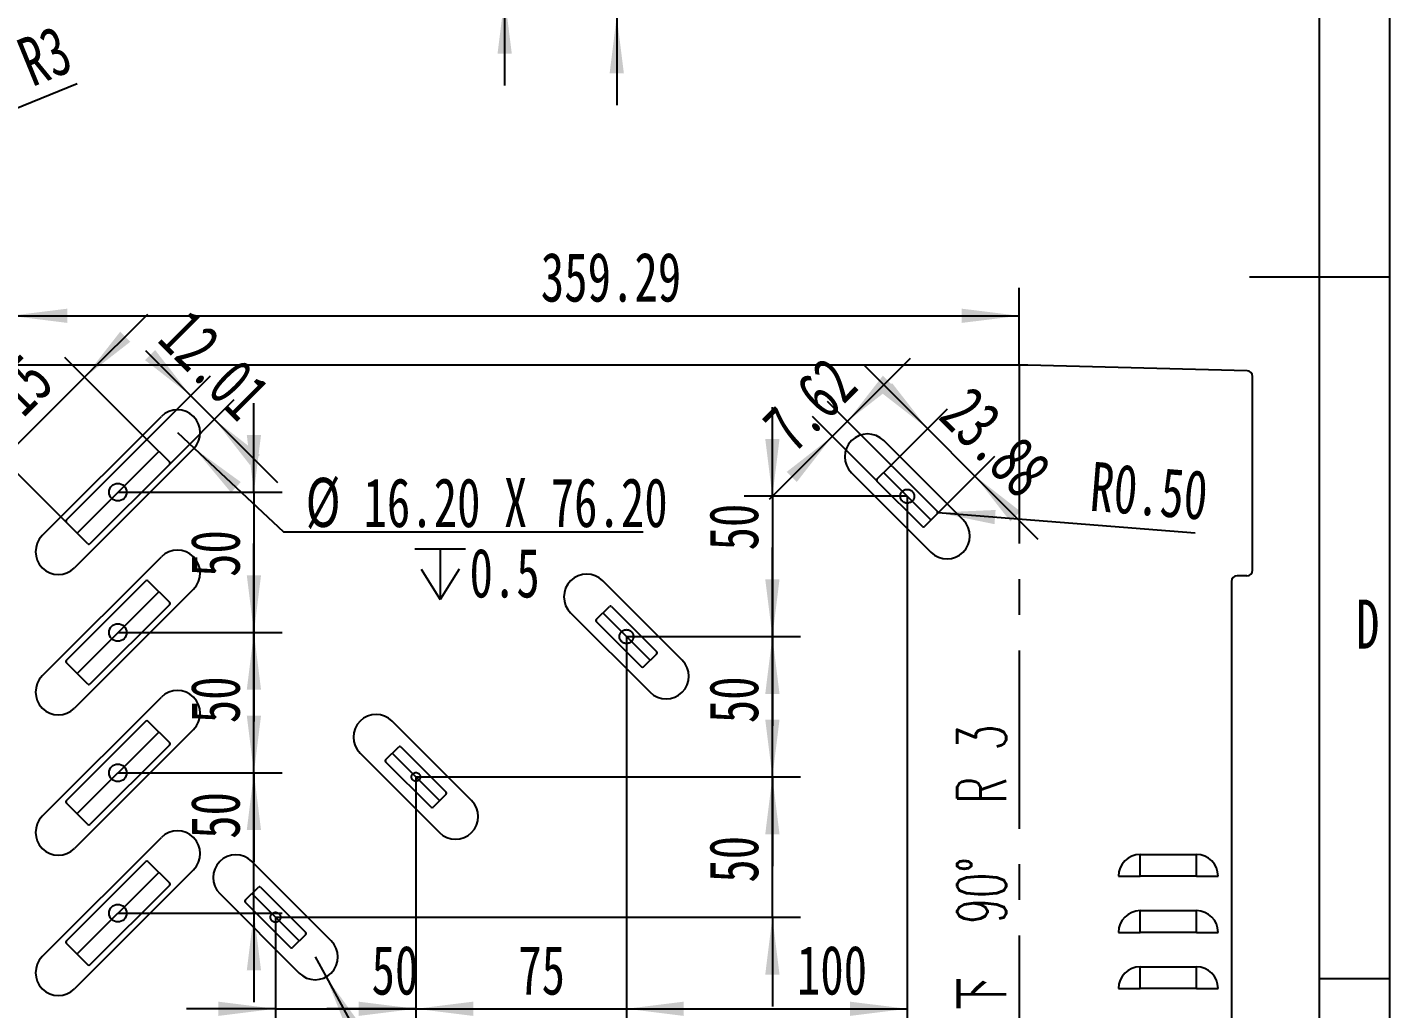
# Model space of a CAD drawing. Header units: millimetres. Extents: x 0 to 210, y 0 to 297.
# Drawn here: x 113 to 210, y 96.4 to 166.3 of the extents above; entities that cross this region are included whole.
import ezdxf

# ---------------------------------------------------------------- set-up
doc = ezdxf.new("R2010")
doc.units = ezdxf.units.MM
doc.linetypes.add('CENTERX2', pattern=[20.32, 12.7, -2.54, 2.54, -2.54])
doc.layers.add('图框', color=7, linetype='Continuous')
doc.layers.add('图纸格式', color=7, linetype='Continuous')
doc.styles.add('SLDTEXTSTYLE5', font='TXT', dxfattribs={"width": 0.7})
doc.styles.add('SLDTEXTSTYLE8', font='TXT', dxfattribs={"width": 0.609091, "bigfont": 'bigfont'})
doc.dimstyles.new('SLDDIMSTYLE0', dxfattribs={"dimtxt": 3.5, "dimasz": 4.08, "dimexe": 0, "dimexo": 0.0625, "dimgap": 0.875, "dimtad": 2, "dimlfac": 5, "dimrnd": 1e-09, "dimzin": 12, "dimdsep": 46, "dimtxsty": 'SLDTEXTSTYLE5', "dimsah": 1, "dimcen": 0.09, "dimadec": 0, "dimazin": 3, "dimtfac": 1, "dimtofl": 0, "dimtmove": 0, "dimatfit": 3, "dimfxl": 0, "dimfrac": 2, "dimtolj": 1, "dimtzin": 12, "dimarcsym": 0})
doc.dimstyles.new('SLDDIMSTYLE1', dxfattribs={"dimtxt": 3.5, "dimasz": 4.08, "dimexe": 0, "dimexo": 0.0625, "dimgap": 0.875, "dimtad": 2, "dimlfac": 5, "dimrnd": 1e-09, "dimzin": 12, "dimdsep": 46, "dimtxsty": 'SLDTEXTSTYLE5', "dimsah": 1, "dimcen": 0.09, "dimadec": 0, "dimazin": 3, "dimtfac": 1, "dimtmove": 0, "dimatfit": 0, "dimfxl": 0, "dimfrac": 2, "dimtolj": 1, "dimtzin": 12, "dimarcsym": 0})
doc.dimstyles.new('SLDDIMSTYLE4', dxfattribs={"dimtxt": 3.5, "dimasz": 4.08, "dimexe": 0, "dimexo": 0.0625, "dimgap": 0.875, "dimtad": 0, "dimtih": 1, "dimtoh": 1, "dimlfac": 5, "dimrnd": 1e-09, "dimzin": 4, "dimdsep": 46, "dimtxsty": 'SLDTEXTSTYLE5', "dimsah": 1, "dimcen": 0, "dimadec": 0, "dimazin": 1, "dimtfac": 1, "dimtofl": 0, "dimtmove": 0, "dimatfit": 3, "dimfxl": 0, "dimfrac": 2, "dimtolj": 1, "dimtzin": 12, "dimarcsym": 0})
doc.dimstyles.new('SLDDIMSTYLE5', dxfattribs={"dimtxt": 3.5, "dimasz": 4.08, "dimexe": 0, "dimexo": 0.0625, "dimgap": 0.875, "dimtad": 2, "dimlfac": 5, "dimrnd": 1e-09, "dimzin": 0, "dimdsep": 46, "dimtxsty": 'SLDTEXTSTYLE5', "dimsah": 1, "dimcen": 0, "dimadec": 0, "dimazin": 0, "dimtfac": 1, "dimtofl": 0, "dimtmove": 0, "dimatfit": 3, "dimfxl": 0, "dimfrac": 2, "dimtolj": 1, "dimtzin": 12, "dimarcsym": 0})
doc.dimstyles.new('SLDDIMSTYLE8', dxfattribs={"dimtxt": 3.5, "dimasz": 4.08, "dimexe": 0, "dimexo": 0.0625, "dimgap": 0.875, "dimtad": 2, "dimlfac": 5, "dimrnd": 1e-09, "dimzin": 12, "dimdsep": 46, "dimtxsty": 'SLDTEXTSTYLE5', "dimsah": 1, "dimcen": 0, "dimadec": 0, "dimazin": 3, "dimtfac": 1, "dimtofl": 0, "dimtmove": 0, "dimatfit": 3, "dimfxl": 0, "dimfrac": 2, "dimtolj": 1, "dimtzin": 12, "dimarcsym": 0})

# ---------------------------------------------------------------- blocks, each defined once
blk = doc.blocks.new('_D_4')
at = {"layer": '图纸格式'}
for p, q in [((154.94, 168.491), (154.94, 176.363)), ((154.94, 167.091), (154.94, 168.491)), ((154.94, 167.091), (154.94, 160.741))]:
    blk.add_line(p, q, dxfattribs=at)
for points in [[(154.94, 168.491), (155.448, 172.571), (154.432, 172.571)], [(154.94, 167.091), (154.432, 163.011), (155.448, 163.011)]]:
    blk.add_solid(points, dxfattribs=at)
at = {"layer": '图纸格式', "insert": (150.428, 174.832), "char_height": 3.5, "attachment_point": 1, "rotation": 90, "style": 'SLDTEXTSTYLE5'}
blk.add_mtext('7', dxfattribs=at)
blk = doc.blocks.new('_D_5')
at = {"layer": '图纸格式'}
for p, q in [((146.957, 169.091), (146.957, 176.366)), ((146.957, 169.091), (146.957, 168.491)), ((146.957, 168.491), (146.957, 162.141))]:
    blk.add_line(p, q, dxfattribs=at)
for points in [[(146.957, 169.091), (147.465, 173.171), (146.449, 173.171)], [(146.957, 168.491), (146.449, 164.411), (147.465, 164.411)]]:
    blk.add_solid(points, dxfattribs=at)
at = {"layer": '图纸格式', "insert": (142.446, 174.83), "char_height": 3.5, "attachment_point": 1, "rotation": 90, "style": 'SLDTEXTSTYLE5'}
blk.add_mtext('3', dxfattribs=at)
blk = doc.blocks.new('_D_11')
at = {"layer": '图纸格式'}
for p, q in [((140.634, 112.877), (140.634, 94.355)), ((130.634, 102.877), (130.634, 94.355)), ((130.634, 96.355), (124.284, 96.355)), ((130.634, 96.355), (140.634, 96.355)), ((140.634, 96.355), (146.984, 96.355))]:
    blk.add_line(p, q, dxfattribs=at)
for points in [[(130.634, 96.355), (126.554, 96.863), (126.554, 95.847)], [(140.634, 96.355), (144.714, 95.847), (144.714, 96.863)]]:
    blk.add_solid(points, dxfattribs=at)
at = {"layer": '图纸格式', "insert": (137.475, 100.867), "char_height": 3.5, "attachment_point": 1, "style": 'SLDTEXTSTYLE5'}
blk.add_mtext('50', dxfattribs=at)
blk = doc.blocks.new('_D_12')
at = {"layer": '图纸格式'}
for p, q in [((155.634, 122.877), (155.634, 94.355)), ((140.634, 112.877), (140.634, 94.355)), ((140.634, 96.355), (134.284, 96.355)), ((140.634, 96.355), (155.634, 96.355)), ((155.634, 96.355), (161.984, 96.355))]:
    blk.add_line(p, q, dxfattribs=at)
for points in [[(140.634, 96.355), (136.554, 96.863), (136.554, 95.847)], [(155.634, 96.355), (159.714, 95.847), (159.714, 96.863)]]:
    blk.add_solid(points, dxfattribs=at)
at = {"layer": '图纸格式', "insert": (147.922, 100.867), "char_height": 3.5, "attachment_point": 1, "style": 'SLDTEXTSTYLE5'}
blk.add_mtext('75', dxfattribs=at)
blk = doc.blocks.new('_D_13')
at = {"layer": '图纸格式'}
for p, q in [((175.634, 132.877), (175.634, 94.355)), ((155.634, 122.877), (155.634, 94.355)), ((155.634, 96.355), (175.634, 96.355))]:
    blk.add_line(p, q, dxfattribs=at)
for points in [[(155.634, 96.355), (159.714, 95.847), (159.714, 96.863)], [(175.634, 96.355), (171.554, 96.863), (171.554, 95.847)]]:
    blk.add_solid(points, dxfattribs=at)
at = {"layer": '图纸格式', "insert": (167.772, 100.867), "char_height": 3.5, "attachment_point": 1, "style": 'SLDTEXTSTYLE5'}
blk.add_mtext('100', dxfattribs=at)
blk = doc.blocks.new('_D_14')
at = {"layer": '图纸格式'}
for p, q in [((166.026, 112.877), (166.026, 119.227)), ((140.634, 112.877), (168.026, 112.877)), ((166.026, 102.877), (166.026, 112.877)), ((130.634, 102.877), (168.026, 102.877)), ((166.026, 102.877), (166.026, 96.527))]:
    blk.add_line(p, q, dxfattribs=at)
for points in [[(166.026, 112.877), (166.534, 116.957), (165.518, 116.957)], [(166.026, 102.877), (165.518, 98.797), (166.534, 98.797)]]:
    blk.add_solid(points, dxfattribs=at)
at = {"layer": '图纸格式', "insert": (161.515, 105.342), "char_height": 3.5, "attachment_point": 1, "rotation": 90, "style": 'SLDTEXTSTYLE5'}
blk.add_mtext('50', dxfattribs=at)
blk = doc.blocks.new('_D_15')
at = {"layer": '图纸格式'}
for p, q in [((166.026, 122.877), (166.026, 129.227)), ((155.634, 122.877), (168.026, 122.877)), ((166.026, 112.877), (166.026, 122.877)), ((140.634, 112.877), (168.026, 112.877)), ((166.026, 112.877), (166.026, 106.527))]:
    blk.add_line(p, q, dxfattribs=at)
for points in [[(166.026, 122.877), (166.534, 126.957), (165.518, 126.957)], [(166.026, 112.877), (165.518, 108.797), (166.534, 108.797)]]:
    blk.add_solid(points, dxfattribs=at)
at = {"layer": '图纸格式', "insert": (161.515, 116.706), "char_height": 3.5, "attachment_point": 1, "rotation": 90, "style": 'SLDTEXTSTYLE5'}
blk.add_mtext('50', dxfattribs=at)
blk = doc.blocks.new('_D_16')
at = {"layer": '图纸格式'}
for p, q in [((166.026, 132.877), (166.026, 139.227)), ((175.634, 132.877), (164.026, 132.877)), ((166.026, 132.877), (166.026, 122.877)), ((155.634, 122.877), (168.026, 122.877)), ((166.026, 122.877), (166.026, 116.527))]:
    blk.add_line(p, q, dxfattribs=at)
for points in [[(166.026, 132.877), (166.534, 136.957), (165.518, 136.957)], [(166.026, 122.877), (165.518, 118.797), (166.534, 118.797)]]:
    blk.add_solid(points, dxfattribs=at)
at = {"layer": '图纸格式', "insert": (161.515, 129.017), "char_height": 3.5, "attachment_point": 1, "rotation": 90, "style": 'SLDTEXTSTYLE5'}
blk.add_mtext('50', dxfattribs=at)
blk = doc.blocks.new('_D_17')
at = {"layer": '图纸格式'}
for p, q in [((129.097, 133.169), (129.097, 139.519)), ((119.408, 133.169), (131.097, 133.169)), ((129.097, 133.169), (129.097, 123.169)), ((119.408, 123.169), (131.097, 123.169)), ((129.097, 123.169), (129.097, 116.819))]:
    blk.add_line(p, q, dxfattribs=at)
for points in [[(129.097, 133.169), (129.605, 137.249), (128.589, 137.249)], [(129.097, 123.169), (128.589, 119.089), (129.605, 119.089)]]:
    blk.add_solid(points, dxfattribs=at)
at = {"layer": '图纸格式', "insert": (124.585, 127.13), "char_height": 3.5, "attachment_point": 1, "rotation": 90, "style": 'SLDTEXTSTYLE5'}
blk.add_mtext('50', dxfattribs=at)
blk = doc.blocks.new('_D_18')
at = {"layer": '图纸格式'}
for p, q in [((129.097, 123.169), (129.097, 129.519)), ((119.408, 123.169), (131.097, 123.169)), ((129.097, 113.169), (129.097, 123.169)), ((119.408, 113.169), (131.097, 113.169)), ((129.097, 113.169), (129.097, 106.819))]:
    blk.add_line(p, q, dxfattribs=at)
for points in [[(129.097, 123.169), (129.605, 127.249), (128.589, 127.249)], [(129.097, 113.169), (128.589, 109.089), (129.605, 109.089)]]:
    blk.add_solid(points, dxfattribs=at)
at = {"layer": '图纸格式', "insert": (124.585, 116.706), "char_height": 3.5, "attachment_point": 1, "rotation": 90, "style": 'SLDTEXTSTYLE5'}
blk.add_mtext('50', dxfattribs=at)
blk = doc.blocks.new('_D_19')
at = {"layer": '图纸格式'}
for p, q in [((129.097, 113.169), (129.097, 119.519)), ((119.408, 113.169), (131.097, 113.169)), ((129.097, 103.169), (129.097, 113.169)), ((119.408, 103.169), (131.097, 103.169)), ((129.097, 103.169), (129.097, 96.819))]:
    blk.add_line(p, q, dxfattribs=at)
for points in [[(129.097, 113.169), (129.605, 117.249), (128.589, 117.249)], [(129.097, 103.169), (128.589, 99.089), (129.605, 99.089)]]:
    blk.add_solid(points, dxfattribs=at)
at = {"layer": '图纸格式', "insert": (124.585, 108.468), "char_height": 3.5, "attachment_point": 1, "rotation": 90, "style": 'SLDTEXTSTYLE5'}
blk.add_mtext('50', dxfattribs=at)
blk = doc.blocks.new('SW_SYMBOL_HOLE_DEPTH')
at = {"layer": '图纸格式', "color": 0}
for p, q in [((0, 875), (800, 875)), ((400, 875), (400, 75)), ((100, 555), (400, 75)), ((700, 555), (400, 75))]:
    blk.add_line(p, q, dxfattribs=at)
blk = doc.blocks.new('_D_20')
at = {"layer": '图纸格式'}
for p, q in [((123.651, 137.412), (124.834, 136.306)), ((124.834, 136.306), (131.198, 130.355)), ((131.198, 130.355), (156.831, 130.355))]:
    blk.add_line(p, q, dxfattribs=at)
blk.add_solid([(124.834, 136.306), (127.467, 133.148), (128.161, 133.89)], dxfattribs=at)
at = {"layer": '图纸格式', "xscale": 0.004511737089201878, "yscale": 0.004511737089201878, "zscale": 0.004511737089201878}
blk.add_blockref('SW_SYMBOL_HOLE_DEPTH', (140.558, 125.175), dxfattribs=at)
at = {"layer": '图纸格式', "char_height": 3.5, "attachment_point": 1, "style": 'SLDTEXTSTYLE5'}
for s, insert in [('%%c', (132.786, 134.195)), ('16.20 X 76.20', (136.901, 134.181)), ('0.5', (144.456, 129.166))]:
    blk.add_mtext(s, dxfattribs=dict(at, insert=insert))
blk = doc.blocks.new('_D_21')
at = {"layer": '图纸格式'}
for p, q in [((133.462, 100.049), (134.239, 98.627)), ((134.239, 98.627), (140.735, 86.729)), ((140.735, 86.729), (166.372, 86.729))]:
    blk.add_line(p, q, dxfattribs=at)
blk.add_solid([(134.239, 98.627), (135.748, 94.802), (136.64, 95.289)], dxfattribs=at)
at = {"layer": '图纸格式', "xscale": 0.004511737089201878, "yscale": 0.004511737089201878, "zscale": 0.004511737089201878}
blk.add_blockref('SW_SYMBOL_HOLE_DEPTH', (150.096, 81.549), dxfattribs=at)
at = {"layer": '图纸格式', "char_height": 3.5, "attachment_point": 1, "style": 'SLDTEXTSTYLE5'}
for s, insert in [('%%c', (142.322, 90.57)), ('16.20 X 56.20', (146.437, 90.555)), ('0.5', (153.994, 85.541))]:
    blk.add_mtext(s, dxfattribs=dict(at, insert=insert))
blk = doc.blocks.new('_D_22')
at = {"layer": '图纸格式'}
for q in [(177.72, 131.728), (196.134, 130.261)]:
    blk.add_line((177.819, 131.72), q, dxfattribs=at)
blk.add_solid([(177.819, 131.72), (181.846, 130.889), (181.927, 131.902)], dxfattribs=at)
at = {"layer": '图纸格式', "insert": (188.843, 135.345), "char_height": 3.5, "attachment_point": 1, "rotation": 355.44748, "style": 'SLDTEXTSTYLE5'}
blk.add_mtext('R0.50', dxfattribs=at)
blk = doc.blocks.new('_D_23')
at = {"layer": '图纸格式'}
for p, q in [((177.079, 137.698), (172.589, 142.189)), ((174.414, 135.034), (178.493, 139.113)), ((177.079, 137.698), (180.455, 134.322)), ((177.79, 131.657), (181.87, 135.736)), ((180.455, 134.322), (184.945, 129.832))]:
    blk.add_line(p, q, dxfattribs=at)
for points in [[(177.079, 137.698), (174.553, 140.943), (173.835, 140.224)], [(180.455, 134.322), (182.981, 131.078), (183.7, 131.796)]]:
    blk.add_solid(points, dxfattribs=at)
at = {"layer": '图纸格式', "insert": (180.225, 140.933), "char_height": 3.5, "attachment_point": 1, "rotation": 315, "style": 'SLDTEXTSTYLE5'}
blk.add_mtext('23.88', dxfattribs=at)
blk = doc.blocks.new('_D_24')
at = {"layer": '图纸格式'}
for p, q in [((171.368, 138.22), (175.859, 142.71)), ((174.555, 135.034), (169.954, 139.635)), ((173.478, 133.956), (168.877, 138.557)), ((170.291, 137.143), (171.368, 138.22)), ((170.291, 137.143), (165.801, 132.653))]:
    blk.add_line(p, q, dxfattribs=at)
for points in [[(171.368, 138.22), (174.613, 140.746), (173.894, 141.465)], [(170.291, 137.143), (167.047, 134.617), (167.765, 133.898)]]:
    blk.add_solid(points, dxfattribs=at)
at = {"layer": '图纸格式', "insert": (165.084, 138.317), "char_height": 3.5, "attachment_point": 1, "rotation": 45, "style": 'SLDTEXTSTYLE5'}
blk.add_mtext('7.62', dxfattribs=at)
blk = doc.blocks.new('_D_25')
at = {"layer": '图纸格式'}
for p, q in [((124.589, 140.048), (121.398, 143.24)), ((121.398, 136.857), (126.003, 141.463)), ((123.096, 135.159), (127.701, 139.765)), ((124.589, 140.048), (126.287, 138.35)), ((126.287, 138.35), (130.777, 133.86))]:
    blk.add_line(p, q, dxfattribs=at)
for points in [[(124.589, 140.048), (122.063, 143.293), (121.345, 142.574)], [(126.287, 138.35), (128.813, 135.106), (129.531, 135.825)]]:
    blk.add_solid(points, dxfattribs=at)
at = {"layer": '图纸格式', "insert": (124.588, 146.43), "char_height": 3.5, "attachment_point": 1, "rotation": 315, "style": 'SLDTEXTSTYLE5'}
blk.add_mtext('12.01', dxfattribs=at)
blk = doc.blocks.new('_D_26')
at = {"layer": '图纸格式'}
for p, q in [((117.041, 141.356), (121.531, 145.846)), ((121.539, 136.857), (115.626, 142.77)), ((117.041, 141.356), (111.221, 135.537)), ((115.72, 131.038), (109.807, 136.951)), ((111.221, 135.537), (106.731, 131.047))]:
    blk.add_line(p, q, dxfattribs=at)
for points in [[(117.041, 141.356), (120.285, 143.882), (119.566, 144.6)], [(111.221, 135.537), (107.977, 133.011), (108.696, 132.292)]]:
    blk.add_solid(points, dxfattribs=at)
at = {"layer": '图纸格式', "insert": (106.653, 137.349), "char_height": 3.5, "attachment_point": 1, "rotation": 45, "style": 'SLDTEXTSTYLE5'}
blk.add_mtext('41.15', dxfattribs=at)
blk = doc.blocks.new('_D_38')
at = {"layer": '图纸格式'}
for p, q in [((111.738, 142.21), (111.738, 147.739)), ((183.595, 142.21), (183.595, 147.739)), ((111.738, 145.739), (183.595, 145.739))]:
    blk.add_line(p, q, dxfattribs=at)
for points in [[(111.738, 145.739), (115.818, 145.231), (115.818, 146.247)], [(183.595, 145.739), (179.515, 146.247), (179.515, 145.231)]]:
    blk.add_solid(points, dxfattribs=at)
at = {"layer": '图纸格式', "insert": (149.532, 150.25), "char_height": 3.5, "attachment_point": 1, "style": 'SLDTEXTSTYLE5'}
blk.add_mtext('359.29', dxfattribs=at)
blk = doc.blocks.new('_D_51')
at = {"layer": '图纸格式'}
for q in [(116.508, 162.296), (105.808, 157.926)]:
    blk.add_line((106.363, 158.153), q, dxfattribs=at)
blk.add_solid([(106.363, 158.153), (110.333, 159.226), (109.948, 160.166)], dxfattribs=at)
at = {"layer": '图纸格式', "insert": (111.98, 165.27), "char_height": 3.5, "attachment_point": 1, "rotation": 22.21566, "style": 'SLDTEXTSTYLE5'}
blk.add_mtext('R3', dxfattribs=at)

msp = doc.modelspace()

# ---------------------------------------------------------------- linework, layer by layer
at = {"color": 7, "linetype": 'Continuous', "lineweight": 25}
for p, q in [((184.22367359, 142.21015093), (111.10997886, 142.21015093)), ((199.83367047, 141.819901), (184.22367359, 142.21015093)), ((200.22367359, 127.61015093), (200.22367359, 141.42002595)), ((114.01972884, 130.07217724), (122.50501021, 138.55745862)), ((115.72003363, 131.17936922), (121.39781824, 136.85715383)), ((121.53923959, 136.85715383), (123.0957314, 135.30066203)), ((179.61409936, 131.1880607), (173.95724511, 136.84491495)), ((124.79603619, 136.26643265), (116.31075481, 127.78115127)), ((123.0957314, 135.15924067), (117.41794679, 129.48145606)), ((173.47761701, 134.09730771), (174.41382639, 135.03351708)), ((174.55524775, 135.03351708), (177.79040269, 131.79836214)), ((171.66621914, 134.55388898), (177.32307339, 128.89703473)), ((176.71277196, 130.7207314), (173.47761701, 133.95588635)), ((117.27652543, 129.48145606), (115.72003363, 131.03794786)), ((177.79040269, 131.65694078), (176.85419331, 130.7207314)), ((114.01972884, 120.07217724), (122.50501021, 128.55745862)), ((199.82367359, 127.21015093), (199.12367359, 127.21015093)), ((115.72003363, 121.17936922), (121.39781824, 126.85715383)), ((124.79603619, 126.26643265), (116.31075481, 117.78115127)), ((121.53923959, 126.85715383), (123.0957314, 125.30066203)), ((159.60264855, 121.19951152), (153.9457943, 126.85636577)), ((198.72367359, 126.81015093), (198.72367359, 83.01015093)), ((123.0957314, 125.15924067), (117.41794679, 119.48145606)), ((151.65476832, 124.5653398), (157.31162257, 118.90848555)), ((153.47761701, 124.09730771), (154.41382639, 125.03351708)), ((154.55524775, 125.03351708), (157.79040269, 121.79836214)), ((156.71277196, 120.7207314), (153.47761701, 123.95588635)), ((157.79040269, 121.65694078), (156.85419331, 120.7207314)), ((117.27652543, 119.48145606), (115.72003363, 121.03794786)), ((114.01972884, 110.07217724), (122.50501021, 118.55745862)), ((115.72003363, 111.17936922), (121.39781824, 116.85715383)), ((121.53923959, 116.85715383), (123.0957314, 115.30066203)), ((144.60092722, 111.20123285), (138.94407297, 116.8580871)), ((124.79603619, 116.26643265), (116.31075481, 107.78115127)), ((123.0957314, 115.15924067), (117.41794679, 109.48145606)), ((136.653047, 114.56706113), (142.30990125, 108.91020688)), ((138.47761701, 114.09730771), (139.41382639, 115.03351708)), ((139.55524775, 115.03351708), (142.79040269, 111.79836214)), ((141.71277196, 110.7207314), (138.47761701, 113.95588635)), ((142.79040269, 111.65694078), (141.85419331, 110.7207314)), ((117.27652543, 109.48145606), (115.72003363, 111.03794786)), ((114.01972884, 100.07217724), (122.50501021, 108.55745862)), ((115.72003363, 101.17936922), (121.39781824, 106.85715383)), ((121.53923959, 106.85715383), (123.0957314, 105.30066203)), ((134.60798756, 101.19417251), (128.95113331, 106.85102676)), ((192.22367359, 107.34946925), (196.22367359, 107.34946925)), ((192.22367359, 105.80027591), (192.22367359, 107.34946925)), ((196.22367359, 105.80027591), (196.22367359, 107.34946925)), ((124.79603619, 106.26643265), (116.31075481, 97.78115127)), ((190.67448026, 105.80027591), (192.22367359, 105.80027591)), ((196.22367359, 105.80027591), (192.22367359, 105.80027591)), ((196.22367359, 105.80027591), (197.77286693, 105.80027591)), ((123.0957314, 105.15924067), (117.41794679, 99.48145606)), ((128.47761701, 104.09730771), (129.41382639, 105.03351708)), ((129.55524775, 105.03351708), (132.79040269, 101.79836214)), ((126.66010734, 104.56000079), (132.31696159, 98.90314654)), ((131.71277196, 100.7207314), (128.47761701, 103.95588635)), ((192.22367359, 103.34946925), (196.22367359, 103.34946925)), ((192.22367359, 101.80027591), (192.22367359, 103.34946925)), ((196.22367359, 101.80027591), (196.22367359, 103.34946925)), ((117.27652543, 99.48145606), (115.72003363, 101.03794786)), ((132.79040269, 101.65694078), (131.85419331, 100.7207314)), ((190.67448026, 101.80027591), (192.22367359, 101.80027591)), ((196.22367359, 101.80027591), (192.22367359, 101.80027591)), ((196.22367359, 101.80027591), (197.77286693, 101.80027591)), ((192.22367359, 99.34946925), (196.22367359, 99.34946925)), ((192.22367359, 97.80027591), (192.22367359, 99.34946925)), ((196.22367359, 97.80027591), (196.22367359, 99.34946925)), ((190.67448026, 97.80027591), (192.22367359, 97.80027591)), ((196.22367359, 97.80027591), (192.22367359, 97.80027591)), ((196.22367359, 97.80027591), (197.77286693, 97.80027591))]:
    msp.add_line(p, q, dxfattribs=at)
at = {"color": 7, "linetype": 'CENTERX2'}
for p, q in [((183.59535506, 142.21015093), (183.59535506, 67.61015093)), ((122.3174855, 136.07890793), (116.49827953, 130.25970196)), ((173.9457217, 134.5654124), (177.322298, 131.18883609)), ((122.3174855, 126.07890793), (116.49827953, 120.25970196)), ((153.9457217, 124.5654124), (157.322298, 121.18883609)), ((122.3174855, 116.07890793), (116.49827953, 110.25970196)), ((138.9457217, 114.5654124), (142.322298, 111.18883609)), ((122.3174855, 106.07890793), (116.49827953, 100.25970196)), ((128.9457217, 104.5654124), (132.322298, 101.18883609))]:
    msp.add_line(p, q, dxfattribs=at)
at = {"color": 7, "linetype": 'Continuous'}
for centre in [(119.40788251, 133.16930495), (119.40788251, 123.16930495), (119.40788251, 113.16930495), (119.40788251, 103.16930495)]:
    msp.add_circle(centre, 0.62440591, dxfattribs=at)
at = {"color": 7, "linetype": 'CENTERX2'}
for centre, radius in [((175.63400985, 132.87712424), 0.49341831), ((155.63400985, 122.87712424), 0.49655334), ((140.63400985, 112.87712424), 0.31267543), ((130.63400985, 102.87712424), 0.3554956)]:
    msp.add_circle(centre, radius, dxfattribs=at)
at = {"color": 7, "linetype": 'Continuous', "lineweight": 25}
for centre, radius, start, end in [((199.82367359, 141.42002595), 0.4, 0, 88.5679038158), ((123.6505232, 137.41194563), 1.62, 315, 135), ((121.46852892, 136.78644315), 0.1, 45, 135), ((172.81173213, 135.69940197), 1.62, 45, 225), ((123.02502072, 135.22995135), 0.1, 315, 45), ((174.48453707, 134.96280641), 0.1, 45, 135), ((173.54832769, 134.02659703), 0.1, 135, 225), ((115.79074431, 131.10865854), 0.1, 135, 225), ((178.46858638, 130.04254772), 1.62, 225, 45), ((177.71969201, 131.72765146), 0.1, 315, 45), ((115.16524183, 128.92666426), 1.62, 135, 315), ((176.78348263, 130.79144208), 0.1, 225, 315), ((117.34723611, 129.55216674), 0.1, 225, 315), ((123.6505232, 127.41194563), 1.62, 315, 135), ((152.80028131, 125.71085278), 1.62, 45, 225), ((199.12367359, 126.81015093), 0.4, 90, 180), ((199.82367359, 127.61015093), 0.4, 270, 0), ((121.46852892, 126.78644315), 0.1, 45, 135), ((123.02502072, 125.22995135), 0.1, 315, 45), ((154.48453707, 124.96280641), 0.1, 45, 135), ((153.54832769, 124.02659703), 0.1, 135, 225), ((157.71969201, 121.72765146), 0.1, 315, 45), ((115.79074431, 121.10865854), 0.1, 135, 225), ((156.78348263, 120.79144208), 0.1, 225, 315), ((158.45713556, 120.05399854), 1.62, 225, 45), ((115.16524183, 118.92666426), 1.62, 135, 315), ((117.34723611, 119.55216674), 0.1, 225, 315), ((123.6505232, 117.41194563), 1.62, 315, 135), ((121.46852892, 116.78644315), 0.1, 45, 135), ((137.79855998, 115.71257411), 1.62, 45, 225), ((123.02502072, 115.22995135), 0.1, 315, 45), ((139.48453707, 114.96280641), 0.1, 45, 135), ((138.54832769, 114.02659703), 0.1, 135, 225), ((142.71969201, 111.72765146), 0.1, 315, 45), ((115.79074431, 111.10865854), 0.1, 135, 225), ((141.78348263, 110.79144208), 0.1, 225, 315), ((143.45541423, 110.05571986), 1.62, 225, 45), ((115.16524183, 108.92666426), 1.62, 135, 315), ((117.34723611, 109.55216674), 0.1, 225, 315), ((123.6505232, 107.41194563), 1.62, 315, 135), ((121.46852892, 106.78644315), 0.1, 45, 135), ((127.80562032, 105.70551377), 1.62, 45, 225), ((192.22367359, 105.80027591), 1.54919334, 90, 180), ((196.22367359, 105.80027591), 1.54919334, 0, 90), ((123.02502072, 105.22995135), 0.1, 315, 45), ((129.48453707, 104.96280641), 0.1, 45, 135), ((128.54832769, 104.02659703), 0.1, 135, 225), ((192.22367359, 101.80027591), 1.54919334, 90, 180), ((196.22367359, 101.80027591), 1.54919334, 0, 90), ((115.79074431, 101.10865854), 0.1, 135, 225), ((133.46247457, 100.04865952), 1.62, 225, 45), ((132.71969201, 101.72765146), 0.1, 315, 45), ((115.16524183, 98.92666426), 1.62, 135, 315), ((131.78348263, 100.79144208), 0.1, 225, 315), ((117.34723611, 99.55216674), 0.1, 225, 315), ((192.22367359, 97.80027591), 1.54919334, 90, 180), ((196.22367359, 97.80027591), 1.54919334, 0, 90)]:
    msp.add_arc(centre, radius, start, end, dxfattribs=at)
at = {"layer": '图框'}
for p, q in [((210, 0), (210, 297)), ((210, 98.5), (205, 98.5))]:
    msp.add_line(p, q, dxfattribs=at)
at = {"layer": '图框', "lineweight": 25}
for p, q in [((205, 4.97293926), (205, 292)), ((210, 148.5), (200, 148.5))]:
    msp.add_line(p, q, dxfattribs=at)

# ---------------------------------------------------------------- texts
at = {"color": 7, "linetype": 'Continuous', "lineweight": 0, "insert": (179.18517132, 106.43897034), "char_height": 3.5, "attachment_point": 2, "rotation": 90, "style": 'SLDTEXTSTYLE8'}
msp.add_mtext('下  90°  R 3', dxfattribs=at)
at = {"layer": '图框', "insert": (208.42968752, 125.52069777), "char_height": 3.5, "attachment_point": 2, "style": 'SLDTEXTSTYLE5'}
msp.add_mtext('D', dxfattribs=at)

# ---------------------------------------------------------------- dimensions: what is measured, and where the dimension line sits
at = {"layer": '图纸格式'}
for base, p1, p2, angle, dimstyle, picture, middle in [((154.93969747, 168.49058668), (123.97494397, 167.09058668), (124.37494397, 168.49058668), 90, 'SLDDIMSTYLE1', '_D_4', (154.93969747, 175.59757385)), ((146.95741396, 168.49058668), (124.37494397, 169.09058668), (124.37494397, 168.49058668), 90, 'SLDDIMSTYLE1', '_D_5', (146.95741396, 175.59757385)), ((183.59535506, 145.73874387), (111.73829739, 142.21015093), (183.59535506, 142.21015093), 0, 'SLDDIMSTYLE0', '_D_38', (154.13306841, 145.73874387)), ((111.22132367, 135.53665782), (121.53923959, 136.85715383), (115.72003363, 131.03794786), 45, 'SLDDIMSTYLE1', '_D_26', (112.55689749, 136.87223164)), ((126.28697008, 138.35047935), (121.39781824, 136.85715383), (123.0957314, 135.15924067), 315, 'SLDDIMSTYLE1', '_D_25', (124.11149332, 140.5259561)), ((171.36846253, 138.2203023), (173.47761701, 133.95588635), (174.55524775, 135.03351708), 45, 'SLDDIMSTYLE1', '_D_24', (170.44194748, 137.29378725)), ((180.45533269, 134.32187078), (174.41382639, 135.03351708), (177.79040269, 131.65694078), 315, 'SLDDIMSTYLE1', '_D_23', (179.74503039, 135.03217308)), ((129.09693672, 123.16930495), (119.40788251, 133.16930495), (119.40788251, 123.16930495), 90, 'SLDDIMSTYLE1', '_D_17', (129.09693672, 128.66600861)), ((166.02624933, 122.87712424), (175.63400985, 132.87712424), (155.63400985, 122.87712424), 90, 'SLDDIMSTYLE1', '_D_16', (166.02624933, 130.55349701)), ((129.09693672, 123.16930495), (119.40788251, 113.16930495), (119.40788251, 123.16930495), 90, 'SLDDIMSTYLE1', '_D_18', (129.09693672, 118.2417814)), ((166.02624933, 122.87712424), (140.63400985, 112.87712424), (155.63400985, 122.87712424), 90, 'SLDDIMSTYLE1', '_D_15', (166.02624933, 118.2417814)), ((129.09693672, 113.16930495), (119.40788251, 103.16930495), (119.40788251, 113.16930495), 90, 'SLDDIMSTYLE1', '_D_19', (129.09693672, 110.00389528)), ((166.02624933, 112.87712424), (130.63400985, 102.87712424), (140.63400985, 112.87712424), 90, 'SLDDIMSTYLE1', '_D_14', (166.02624933, 106.87852074))]:
    dim = msp.add_linear_dim(base=base, p1=p1, p2=p2, angle=angle, dimstyle=dimstyle, dxfattribs=at)
    dim.commit()
    dim.dimension.update_dxf_attribs({"geometry": picture, "text_midpoint": middle, "dimtype": 160})
for center, mpoint, dimstyle, picture, middle in [((105.80793144, 157.92648401), (106.36339182, 158.15334027), 'SLDDIMSTYLE8', '_D_51', (115.29290227, 161.8002587)), ((177.71969201, 131.72765146), (177.81937651, 131.71971417), 'SLDDIMSTYLE5', '_D_22', (192.46591931, 130.55350701))]:
    dim = msp.add_radius_dim(center=center, mpoint=mpoint, dimstyle=dimstyle, dxfattribs=at)
    dim.commit()
    dim.dimension.update_dxf_attribs({"geometry": picture, "text_midpoint": middle, "dimtype": 164})
for center, mpoint, text, picture, middle in [((123.6505232, 137.41194563), (124.83384774, 136.30553566), '%%c<> X 76.20\\P{\\fGDT;x}0.5\\P', '_D_20', (144.80852875, 129.66882959)), ((133.46247457, 100.04865952), (134.23878342, 98.62677888), '%%c<> X 56.20\\P{\\fGDT;x}0.5\\P', '_D_21', (154.34706064, 86.04342861))]:
    dim = msp.add_radius_dim(center=center, mpoint=mpoint, text=text, dimstyle='SLDDIMSTYLE4', override={"dimpost": '<>'}, dxfattribs=at)
    dim.commit()
    dim.dimension.update_dxf_attribs({"geometry": picture, "text_midpoint": middle, "dimtype": 164})
for base, p1, p2, picture, middle in [((175.63400985, 96.35547163), (155.63400985, 122.87712424), (175.63400985, 132.87712424), '_D_13', (170.07579708, 96.35547163)), ((155.63400985, 96.35547163), (140.63400985, 112.87712424), (155.63400985, 122.87712424), '_D_12', (149.45602419, 96.35547163)), ((140.63400985, 96.35547163), (130.63400985, 102.87712424), (140.63400985, 112.87712424), '_D_11', (139.01127716, 96.35547163))]:
    dim = msp.add_linear_dim(base=base, p1=p1, p2=p2, dimstyle='SLDDIMSTYLE1', dxfattribs=at)
    dim.commit()
    dim.dimension.update_dxf_attribs({"geometry": picture, "text_midpoint": middle, "dimtype": 160})

doc.saveas('drawing.dxf')
